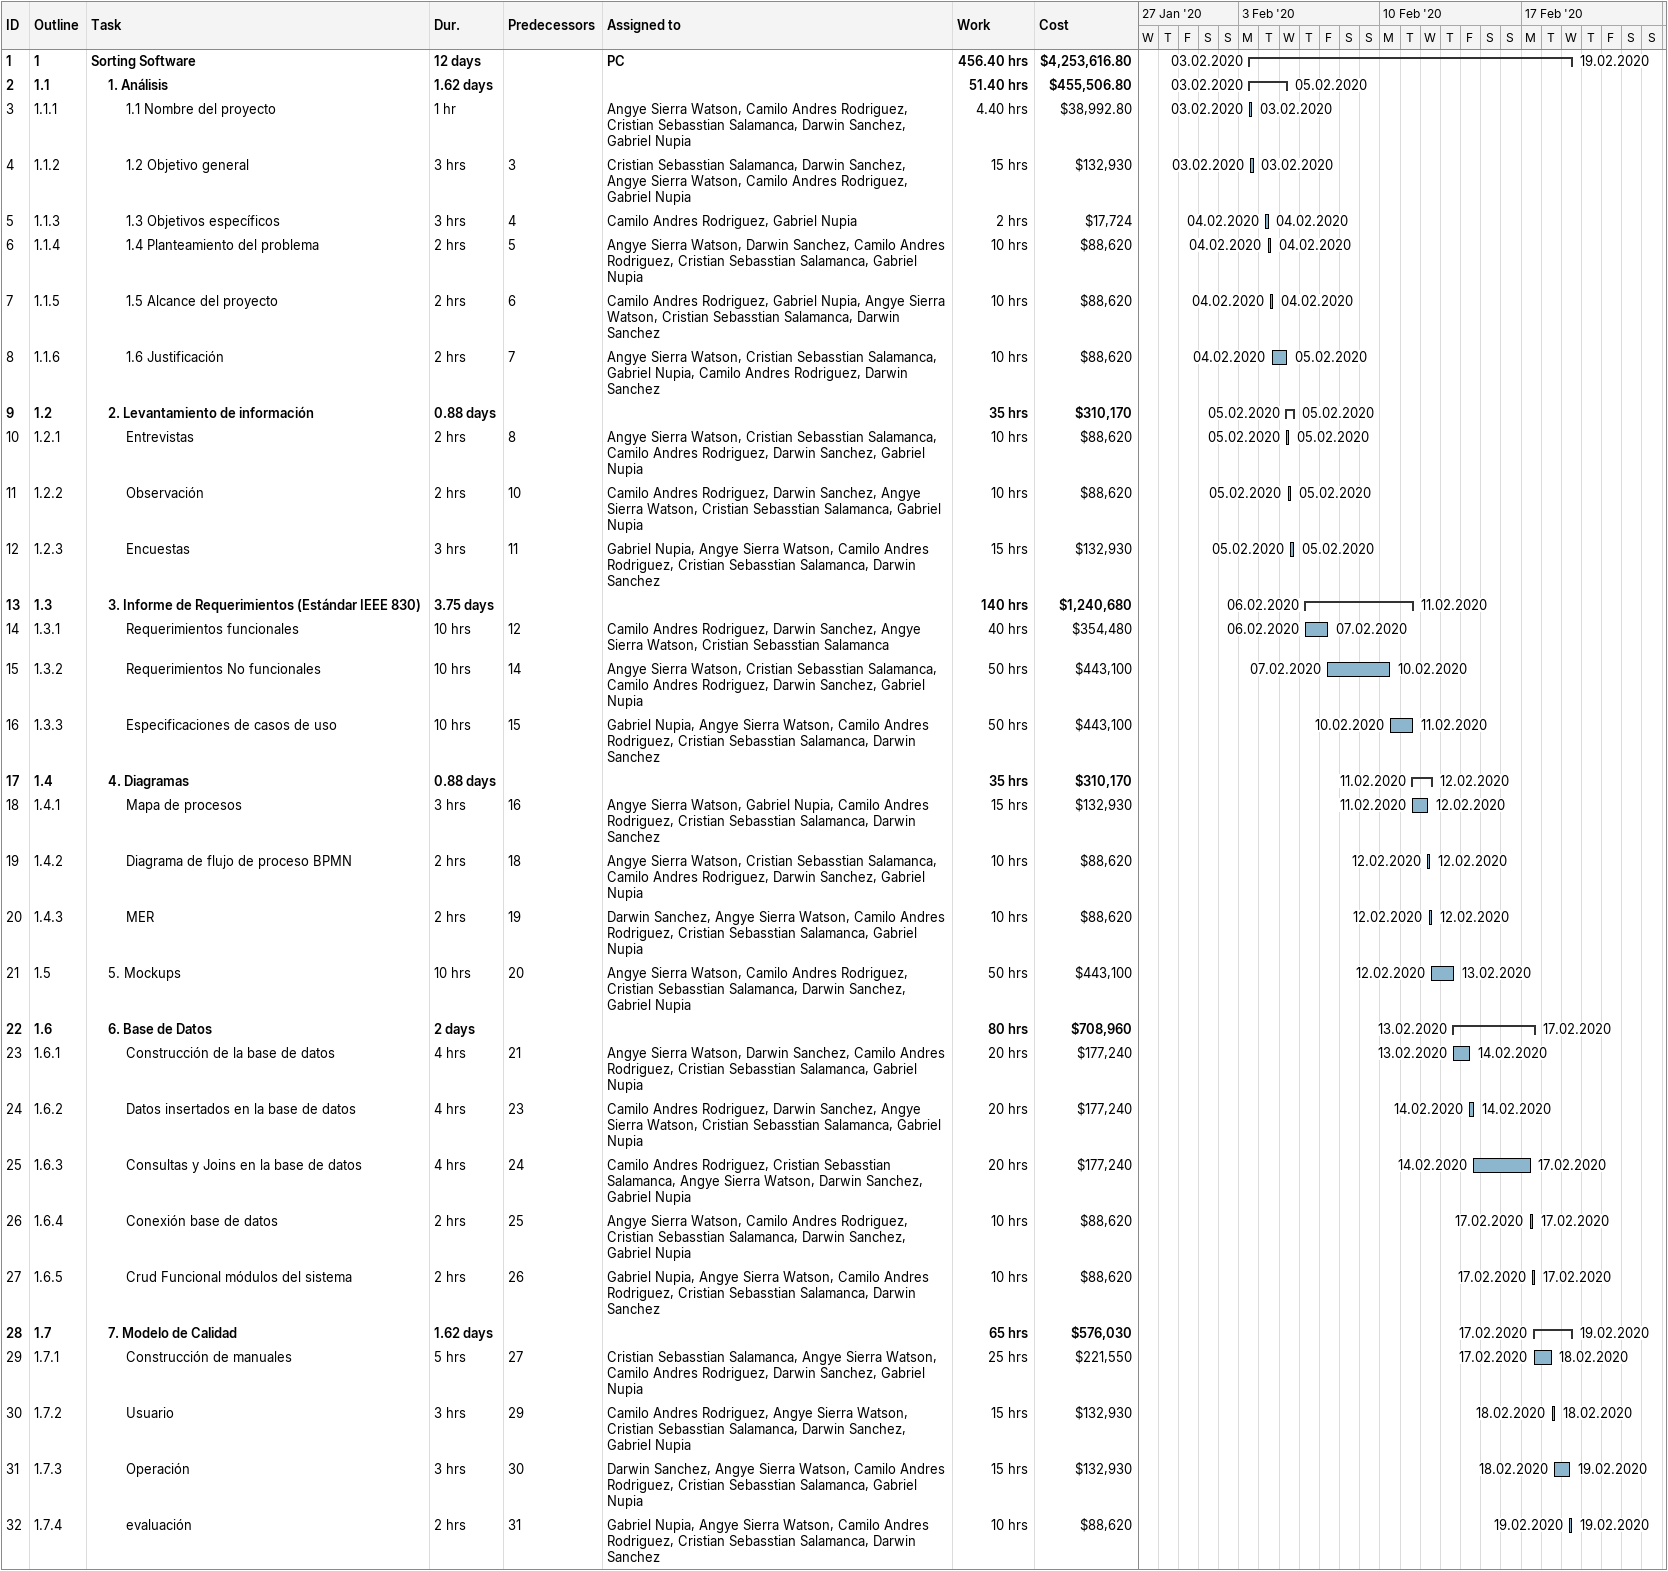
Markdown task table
| ID | WBS | Task | Duration | Start | Finish | Predecessors | Resources | Work (h) | Cost ($) |
|---|---|---|---|---|---|---|---|---|---|
| 1 | 1 | **Sorting Software** | 12d | 2020-02-03 | 2020-02-19 |  | PC | 456.40 | 4253616.80 |
| 2 | 1.1 | **1. Análisis** | 1.62d | 2020-02-03 | 2020-02-05 |  |  | 51.40 | 455506.80 |
| 3 | 1.1.1 | 1.1 Nombre del proyecto | 1h | 2020-02-03 | 2020-02-03 |  | Angye Sierra Watson, Camilo Andres Rodriguez, Cristian Sebasstian Salamanca, Darwin Sanchez, Gabriel Nupia | 4.40 | 38992.80 |
| 4 | 1.1.2 | 1.2 Objetivo general | 3h | 2020-02-03 | 2020-02-03 | 3 | Cristian Sebasstian Salamanca, Darwin Sanchez, Angye Sierra Watson, Camilo Andres Rodriguez, Gabriel Nupia | 15 | 132930 |
| 5 | 1.1.3 | 1.3 Objetivos específicos | 3h | 2020-02-04 | 2020-02-04 | 4 | Camilo Andres Rodriguez, Gabriel Nupia | 2 | 17724 |
| 6 | 1.1.4 | 1.4 Planteamiento del problema | 2h | 2020-02-04 | 2020-02-04 | 5 | Angye Sierra Watson, Darwin Sanchez, Camilo Andres Rodriguez, Cristian Sebasstian Salamanca, Gabriel Nupia | 10 | 88620 |
| 7 | 1.1.5 | 1.5 Alcance del proyecto | 2h | 2020-02-04 | 2020-02-04 | 6 | Camilo Andres Rodriguez, Gabriel Nupia, Angye Sierra Watson, Cristian Sebasstian Salamanca, Darwin Sanchez | 10 | 88620 |
| 8 | 1.1.6 | 1.6 Justificación | 2h | 2020-02-04 | 2020-02-05 | 7 | Angye Sierra Watson, Cristian Sebasstian Salamanca, Gabriel Nupia, Camilo Andres Rodriguez, Darwin Sanchez | 10 | 88620 |
| 9 | 1.2 | **2. Levantamiento de información** | 0.88d | 2020-02-05 | 2020-02-05 |  |  | 35 | 310170 |
| 10 | 1.2.1 | Entrevistas | 2h | 2020-02-05 | 2020-02-05 | 8 | Angye Sierra Watson, Cristian Sebasstian Salamanca, Camilo Andres Rodriguez, Darwin Sanchez, Gabriel Nupia | 10 | 88620 |
| 11 | 1.2.2 | Observación | 2h | 2020-02-05 | 2020-02-05 | 10 | Camilo Andres Rodriguez, Darwin Sanchez, Angye Sierra Watson, Cristian Sebasstian Salamanca, Gabriel Nupia | 10 | 88620 |
| 12 | 1.2.3 | Encuestas | 3h | 2020-02-05 | 2020-02-05 | 11 | Gabriel Nupia, Angye Sierra Watson, Camilo Andres Rodriguez, Cristian Sebasstian Salamanca, Darwin Sanchez | 15 | 132930 |
| 13 | 1.3 | **3. Informe de Requerimientos (Estándar IEEE 830)** | 3.75d | 2020-02-06 | 2020-02-11 |  |  | 140 | 1240680 |
| 14 | 1.3.1 | Requerimientos funcionales | 10h | 2020-02-06 | 2020-02-07 | 12 | Camilo Andres Rodriguez, Darwin Sanchez, Angye Sierra Watson, Cristian Sebasstian Salamanca | 40 | 354480 |
| 15 | 1.3.2 | Requerimientos No funcionales | 10h | 2020-02-07 | 2020-02-10 | 14 | Angye Sierra Watson, Cristian Sebasstian Salamanca, Camilo Andres Rodriguez, Darwin Sanchez, Gabriel Nupia | 50 | 443100 |
| 16 | 1.3.3 | Especificaciones de casos de uso | 10h | 2020-02-10 | 2020-02-11 | 15 | Gabriel Nupia, Angye Sierra Watson, Camilo Andres Rodriguez, Cristian Sebasstian Salamanca, Darwin Sanchez | 50 | 443100 |
| 17 | 1.4 | **4. Diagramas** | 0.88d | 2020-02-11 | 2020-02-12 |  |  | 35 | 310170 |
| 18 | 1.4.1 | Mapa de procesos | 3h | 2020-02-11 | 2020-02-12 | 16 | Angye Sierra Watson, Gabriel Nupia, Camilo Andres Rodriguez, Cristian Sebasstian Salamanca, Darwin Sanchez | 15 | 132930 |
| 19 | 1.4.2 | Diagrama de flujo de proceso BPMN | 2h | 2020-02-12 | 2020-02-12 | 18 | Angye Sierra Watson, Cristian Sebasstian Salamanca, Camilo Andres Rodriguez, Darwin Sanchez, Gabriel Nupia | 10 | 88620 |
| 20 | 1.4.3 | MER | 2h | 2020-02-12 | 2020-02-12 | 19 | Darwin Sanchez, Angye Sierra Watson, Camilo Andres Rodriguez, Cristian Sebasstian Salamanca, Gabriel Nupia | 10 | 88620 |
| 21 | 1.5 | 5. Mockups | 10h | 2020-02-12 | 2020-02-13 | 20 | Angye Sierra Watson, Camilo Andres Rodriguez, Cristian Sebasstian Salamanca, Darwin Sanchez, Gabriel Nupia | 50 | 443100 |
| 22 | 1.6 | **6. Base de Datos** | 2d | 2020-02-13 | 2020-02-17 |  |  | 80 | 708960 |
| 23 | 1.6.1 | Construcción de la base de datos | 4h | 2020-02-13 | 2020-02-14 | 21 | Angye Sierra Watson, Darwin Sanchez, Camilo Andres Rodriguez, Cristian Sebasstian Salamanca, Gabriel Nupia | 20 | 177240 |
| 24 | 1.6.2 | Datos insertados en la base de datos | 4h | 2020-02-14 | 2020-02-14 | 23 | Camilo Andres Rodriguez, Darwin Sanchez, Angye Sierra Watson, Cristian Sebasstian Salamanca, Gabriel Nupia | 20 | 177240 |
| 25 | 1.6.3 | Consultas y Joins en la base de datos | 4h | 2020-02-14 | 2020-02-17 | 24 | Camilo Andres Rodriguez, Cristian Sebasstian Salamanca, Angye Sierra Watson, Darwin Sanchez, Gabriel Nupia | 20 | 177240 |
| 26 | 1.6.4 | Conexión base de datos | 2h | 2020-02-17 | 2020-02-17 | 25 | Angye Sierra Watson, Camilo Andres Rodriguez, Cristian Sebasstian Salamanca, Darwin Sanchez, Gabriel Nupia | 10 | 88620 |
| 27 | 1.6.5 | Crud Funcional módulos del sistema | 2h | 2020-02-17 | 2020-02-17 | 26 | Gabriel Nupia, Angye Sierra Watson, Camilo Andres Rodriguez, Cristian Sebasstian Salamanca, Darwin Sanchez | 10 | 88620 |
| 28 | 1.7 | **7. Modelo de Calidad** | 1.62d | 2020-02-17 | 2020-02-19 |  |  | 65 | 576030 |
| 29 | 1.7.1 | Construcción de manuales | 5h | 2020-02-17 | 2020-02-18 | 27 | Cristian Sebasstian Salamanca, Angye Sierra Watson, Camilo Andres Rodriguez, Darwin Sanchez, Gabriel Nupia | 25 | 221550 |
| 30 | 1.7.2 | Usuario | 3h | 2020-02-18 | 2020-02-18 | 29 | Camilo Andres Rodriguez, Angye Sierra Watson, Cristian Sebasstian Salamanca, Darwin Sanchez, Gabriel Nupia | 15 | 132930 |
| 31 | 1.7.3 | Operación | 3h | 2020-02-18 | 2020-02-19 | 30 | Darwin Sanchez, Angye Sierra Watson, Camilo Andres Rodriguez, Cristian Sebasstian Salamanca, Gabriel Nupia | 15 | 132930 |
| 32 | 1.7.4 | evaluación | 2h | 2020-02-19 | 2020-02-19 | 31 | Gabriel Nupia, Angye Sierra Watson, Camilo Andres Rodriguez, Cristian Sebasstian Salamanca, Darwin Sanchez | 10 | 88620 |
